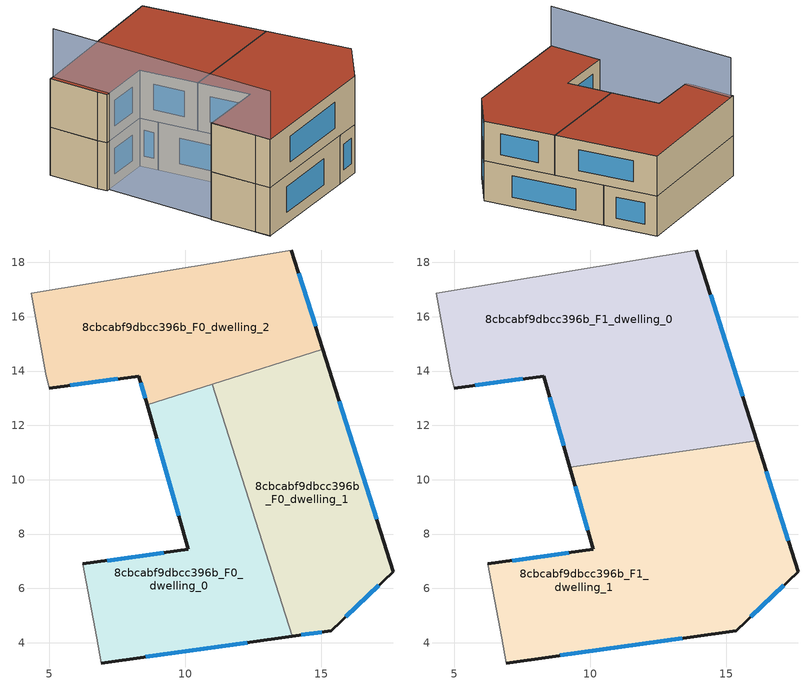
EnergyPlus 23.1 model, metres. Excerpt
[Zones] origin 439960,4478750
8cbcabf9dbcc396b_F0_dwelling_0
 floor ground (EU_floor_Construction): 10.99,13.52 13.92,4.24 6.91,3.26 6.73,4.19 6.22,6.9 10.11,7.44 8.59,12.76 z0
 wall outside (EU_wall_Construction): 6.91,3.26 13.92,4.24 / 8.59,12.76 10.11,7.44 6.22,6.9 z0:3
 wall adiabatic (EU_wall_Construction): 6.22,6.9 6.73,4.19 6.91,3.26 z0:3
 wall to 8cbcabf9dbcc396b_F0_dwelling_1 (EU_wall_Construction): 13.92,4.24 11,13.52 z0:3
 wall to 8cbcabf9dbcc396b_F0_dwelling_2 (EU_wall_Construction): 10.99,13.52 8.59,12.76 z0:3
 window (EU_Window_Construction): 8.55,3.49 12.28,4.01 / 9.2,7.31 7.13,7.03 / 8.95,11.51 9.75,8.68 z0.7:2.3
8cbcabf9dbcc396b_F0_dwelling_1
 floor ground (EU_floor_Construction): 15.06,14.8 17.64,6.62 15.36,4.44 13.92,4.24 10.99,13.52 z0
 wall outside (EU_wall_Construction): 13.92,4.24 15.36,4.44 17.64,6.62 15.06,14.8 z0:3
 wall to 8cbcabf9dbcc396b_F0_dwelling_2 (EU_wall_Construction): 15.06,14.8 11,13.52 z0:3
 window (EU_Window_Construction): 15.9,4.95 17.11,6.11 / 14.26,4.29 15.02,4.4 / 17.04,8.54 15.66,12.89 z0.7:2.3
8cbcabf9dbcc396b_F0_dwelling_2
 floor ground (EU_floor_Construction): 13.9,18.45 15.06,14.8 8.59,12.76 8.29,13.81 4.99,13.36 4.87,13.91 4.34,16.86 z0
 wall outside (EU_wall_Construction): 15.06,14.8 13.9,18.45 / 4.99,13.36 8.29,13.81 8.59,12.76 z0:3
 wall adiabatic (EU_wall_Construction): 13.9,18.45 4.34,16.86 4.87,13.91 4.99,13.36 z0:3
 window (EU_Window_Construction): 14.79,15.66 14.17,17.6 / 8.36,13.57 8.52,13.01 / 5.77,13.47 7.52,13.71 z0.7:2.3
8cbcabf9dbcc396b_F1_dwelling_0
 floor to 8cbcabf9dbcc396b_F0_dwelling_0 (EU_floor_Construction): 10.99,13.52 11.84,10.83 9.24,10.47 z3; 10.99,13.52 9.24,10.47 8.59,12.76 z3
 floor to 8cbcabf9dbcc396b_F0_dwelling_1 (EU_floor_Construction): 15.06,14.8 16.12,11.43 11.84,10.83 10.99,13.52 z3
 floor to 8cbcabf9dbcc396b_F0_dwelling_2 (EU_floor_Construction): 10.99,13.52 8.59,12.76 8.29,13.81 z3; 15.06,14.8 11,13.52 8.29,13.81 z3; 13.9,18.45 15.06,14.8 8.29,13.81 4.99,13.36 4.87,13.91 4.33,16.86 z3
 wall outside (EU_wall_Construction): 16.12,11.43 13.9,18.45 / 4.99,13.36 8.29,13.81 9.24,10.47 z3:6
 wall adiabatic (EU_wall_Construction): 13.9,18.45 4.34,16.86 4.87,13.91 4.99,13.36 z3:6
 wall to 8cbcabf9dbcc396b_F1_dwelling_1 (EU_wall_Construction): 9.24,10.47 16.12,11.43 z3:6
 window (EU_Window_Construction): 15.6,13.08 14.42,16.81 / 8.51,13.03 9.02,11.25 / 5.77,13.47 7.52,13.71 z3.7:5.3
 roof outside (EU_roof_Construction): 16.12,11.43 13.9,18.45 4.34,16.86 4.87,13.91 4.99,13.36 8.29,13.81 9.24,10.47 z6
8cbcabf9dbcc396b_F1_dwelling_1
 floor to 8cbcabf9dbcc396b_F0_dwelling_0 (EU_floor_Construction): 11.84,10.83 13.92,4.24 6.91,3.26 6.73,4.19 6.22,6.9 10.11,7.44 9.24,10.47 z3
 floor to 8cbcabf9dbcc396b_F0_dwelling_1 (EU_floor_Construction): 16.12,11.43 17.64,6.62 15.36,4.44 13.92,4.24 11.84,10.83 z3
 wall outside (EU_wall_Construction): 9.24,10.47 10.11,7.44 6.22,6.9 / 6.91,3.26 15.36,4.44 17.64,6.62 16.12,11.43 z3:6
 wall adiabatic (EU_wall_Construction): 6.22,6.9 6.73,4.19 6.91,3.26 z3:6
 window (EU_Window_Construction): 9.2,7.31 7.13,7.03 / 9.45,9.76 9.91,8.15 / 17.29,7.75 16.48,10.31 / 15.9,4.95 17.11,6.11 / 8.89,3.53 13.38,4.17 z3.7:5.3
 roof outside (EU_roof_Construction): 15.36,4.44 17.64,6.62 16.12,11.43 9.24,10.47 10.11,7.44 6.22,6.9 6.73,4.19 6.91,3.26 z6
shading: 4.61,16.89 6.91,3.26 z0:9
[Building]
EU S2 Campaign: North Axis=0; Terrain=City; Solar Distribution=FullExterior
[Site:Location]
Madrid: Latitude=40.5; Longitude=-3.5; Time Zone=1; Elevation=609
[SizingPeriod:WeatherFileDays]
AnnualSizingPeriod: Begin Month=1; Begin Day of Month=1; End Month=12; End Day of Month=31; Day of Week for Start Day=Monday; Use Weather File Daylight Saving Period=No; Use Weather File Rain and Snow Indicators=No
[MATERIAL]
EU_InternalMass_Material: Roughness=MediumRough; Thickness=0.1; Conductivity=1; Density=1800; Specific Heat=900; Thermal Absorptance=0.9; Solar Absorptance=0.7; Visible Absorptance=0.7
[MATERIAL:NOMASS] Roughness=MediumRough; Thermal Absorptance=0.9; Solar Absorptance=0.7; Visible Absorptance=0.7
Name | Thermal Resistance
EU_wall_NoMass | 0.419739
EU_roof_NoMass | 0.352165
EU_floor_NoMass | 0.608284
[WINDOWMATERIAL:SIMPLEGLAZINGSYSTEM]
EU_Window_SimpleGlazing: UFactor=4.8352; Solar Heat Gain Coefficient=0.85; Visible Transmittance=0.85
[CONSTRUCTION]
EU_wall_Construction: EU_wall_NoMass
EU_roof_Construction: EU_roof_NoMass
EU_floor_Construction: EU_floor_NoMass
EU_Window_Construction: EU_Window_SimpleGlazing
EU_InternalMass_Construction: EU_InternalMass_Material
[ZONE] Type=1; Multiplier=1; Ceiling Height=autocalculate; Floor Area=autocalculate; Part of Total Floor Area=Yes
Name | Volume
8cbcabf9dbcc396b_F0_dwelling_0 | 121.024
8cbcabf9dbcc396b_F1_dwelling_0 | 181.517
8cbcabf9dbcc396b_F0_dwelling_1 | 121.025
8cbcabf9dbcc396b_F1_dwelling_1 | 181.527
8cbcabf9dbcc396b_F0_dwelling_2 | 121.017
[INTERNALMASS] Construction=EU_InternalMass_Construction
Name | Zone or ZoneList | Surface Area
8cbcabf9dbcc396b_F0_dwelling_0_EU_InternalMass | 8cbcabf9dbcc396b_F0_dwelling_0 | 40.3412
8cbcabf9dbcc396b_F0_dwelling_1_EU_InternalMass | 8cbcabf9dbcc396b_F0_dwelling_1 | 40.3413
8cbcabf9dbcc396b_F0_dwelling_2_EU_InternalMass | 8cbcabf9dbcc396b_F0_dwelling_2 | 40.3389
8cbcabf9dbcc396b_F1_dwelling_0_EU_InternalMass | 8cbcabf9dbcc396b_F1_dwelling_0 | 60.5071
8cbcabf9dbcc396b_F1_dwelling_1_EU_InternalMass | 8cbcabf9dbcc396b_F1_dwelling_1 | 60.5092
[OTHEREQUIPMENT] Fuel Type=Electricity; Design Level Calculation Method=Watts/Area; Power per Zone Floor Area=1; Fraction Latent=0; Fraction Radiant=0; Fraction Lost=0; Carbon Dioxide Generation Rate=0; EndUse Subcategory=EU_Step8_InternalGains
Name | Zone or ZoneList or Space or SpaceList | Schedule
EU_Step8_InternalGain_8cbcabf9dbcc396b_F0_dwelling_0_f000 | 8cbcabf9dbcc396b_F0_dwelling_0 | EU_Step8_GainSchedule_8cbcabf9dbcc396b_F0_dwelling_0_f000
EU_Step8_InternalGain_8cbcabf9dbcc396b_F0_dwelling_1_f000 | 8cbcabf9dbcc396b_F0_dwelling_1 | EU_Step8_GainSchedule_8cbcabf9dbcc396b_F0_dwelling_1_f000
EU_Step8_InternalGain_8cbcabf9dbcc396b_F0_dwelling_2_f000 | 8cbcabf9dbcc396b_F0_dwelling_2 | EU_Step8_GainSchedule_8cbcabf9dbcc396b_F0_dwelling_2_f000
EU_Step8_InternalGain_8cbcabf9dbcc396b_F1_dwelling_0_f000 | 8cbcabf9dbcc396b_F1_dwelling_0 | EU_Step8_GainSchedule_8cbcabf9dbcc396b_F1_dwelling_0_f000
EU_Step8_InternalGain_8cbcabf9dbcc396b_F1_dwelling_1_f000 | 8cbcabf9dbcc396b_F1_dwelling_1 | EU_Step8_GainSchedule_8cbcabf9dbcc396b_F1_dwelling_1_f000
[ZONEVENTILATION:DESIGNFLOWRATE] Schedule=EU_AlwaysOn; Design Flow Rate Calculation Method=AirChanges/Hour; Air Changes per Hour=0.703302; Ventilation Type=Natural; Fan Pressure Rise=0; Fan Total Efficiency=1; Constant Term Coefficient=1; Temperature Term Coefficient=0; Velocity Term Coefficient=0; Velocity Squared Term Coefficient=0; Minimum Indoor Temperature=-100; Maximum Indoor Temperature=100; Delta Temperature=-100; Minimum Outdoor Temperature=-100; Maximum Outdoor Temperature=100; Maximum Wind Speed=40
Name | Zone or ZoneList or Space or SpaceList
EU_ConstantAir_8cbcabf9dbcc396b_F0_dwelling_0 | 8cbcabf9dbcc396b_F0_dwelling_0
EU_ConstantAir_8cbcabf9dbcc396b_F0_dwelling_1 | 8cbcabf9dbcc396b_F0_dwelling_1
EU_ConstantAir_8cbcabf9dbcc396b_F0_dwelling_2 | 8cbcabf9dbcc396b_F0_dwelling_2
EU_ConstantAir_8cbcabf9dbcc396b_F1_dwelling_0 | 8cbcabf9dbcc396b_F1_dwelling_0
EU_ConstantAir_8cbcabf9dbcc396b_F1_dwelling_1 | 8cbcabf9dbcc396b_F1_dwelling_1
[HVACTEMPLATE:THERMOSTAT] Constant Heating Setpoint=20; Constant Cooling Setpoint=50
EU_HeatOnly_8cbcabf9dbcc396b_F0_dwelling_0; EU_HeatOnly_8cbcabf9dbcc396b_F0_dwelling_1; EU_HeatOnly_8cbcabf9dbcc396b_F0_dwelling_2; EU_HeatOnly_8cbcabf9dbcc396b_F1_dwelling_0; EU_HeatOnly_8cbcabf9dbcc396b_F1_dwelling_1
[HVACTEMPLATE:ZONE:IDEALLOADSAIRSYSTEM] System Availability Schedule=EU_AlwaysOn; Maximum Heating Supply Air Temperature=50; Minimum Cooling Supply Air Temperature=13; Maximum Heating Supply Air Humidity Ratio=0.0156; Minimum Cooling Supply Air Humidity Ratio=0.0077; Heating Limit=NoLimit; Cooling Limit=NoLimit; Heating Availability Schedule=EU_AlwaysOn; Cooling Availability Schedule=EU_CoolingOff; Dehumidification Control Type=ConstantSensibleHeatRatio; Cooling Sensible Heat Ratio=0.7; Dehumidification Setpoint=60; Humidification Control Type=None; Humidification Setpoint=30; Outdoor Air Method=None; Outdoor Air Flow Rate per Person=0.00944; Outdoor Air Flow Rate per Zone Floor Area=0; Outdoor Air Flow Rate per Zone=0; Demand Controlled Ventilation Type=None; Outdoor Air Economizer Type=NoEconomizer; Heat Recovery Type=None; Sensible Heat Recovery Effectiveness=0.7; Latent Heat Recovery Effectiveness=0.65
Name | Template Thermostat
8cbcabf9dbcc396b_F0_dwelling_0 | EU_HeatOnly_8cbcabf9dbcc396b_F0_dwelling_0
8cbcabf9dbcc396b_F0_dwelling_1 | EU_HeatOnly_8cbcabf9dbcc396b_F0_dwelling_1
8cbcabf9dbcc396b_F0_dwelling_2 | EU_HeatOnly_8cbcabf9dbcc396b_F0_dwelling_2
8cbcabf9dbcc396b_F1_dwelling_0 | EU_HeatOnly_8cbcabf9dbcc396b_F1_dwelling_0
8cbcabf9dbcc396b_F1_dwelling_1 | EU_HeatOnly_8cbcabf9dbcc396b_F1_dwelling_1
[SIZING:ZONE] Zone Cooling Design Supply Air Temperature Input Method=SupplyAirTemperature; Zone Cooling Design Supply Air Temperature=13; Zone Heating Design Supply Air Temperature Input Method=SupplyAirTemperature; Zone Heating Design Supply Air Temperature=50; Zone Cooling Design Supply Air Humidity Ratio=0.008; Zone Heating Design Supply Air Humidity Ratio=0.008; Cooling Design Air Flow Method=DesignDay; Cooling Design Air Flow Rate=0; Cooling Minimum Air Flow per Zone Floor Area=0.000762; Cooling Minimum Air Flow=0; Cooling Minimum Air Flow Fraction=0.2; Heating Design Air Flow Method=DesignDay; Heating Design Air Flow Rate=0; Heating Maximum Air Flow per Zone Floor Area=0.002032; Heating Maximum Air Flow=0.141576; Heating Maximum Air Flow Fraction=0.3; Account for Dedicated Outdoor Air System=No; Dedicated Outdoor Air System Control Strategy=NeutralSupplyAir; Dedicated Outdoor Air Low Setpoint Temperature for Design=autosize; Dedicated Outdoor Air High Setpoint Temperature for Design=autosize; Zone Load Sizing Method=Sensible Load Only No Latent Load; Zone Latent Cooling Design Supply Air Humidity Ratio Input Method=HumidityRatioDifference; Zone Cooling Design Supply Air Humidity Ratio Difference=0.005; Zone Latent Heating Design Supply Air Humidity Ratio Input Method=HumidityRatioDifference; Zone Humidification Design Supply Air Humidity Ratio Difference=0.005
8cbcabf9dbcc396b_F0_dwelling_0; 8cbcabf9dbcc396b_F0_dwelling_1; 8cbcabf9dbcc396b_F0_dwelling_2; 8cbcabf9dbcc396b_F1_dwelling_0; 8cbcabf9dbcc396b_F1_dwelling_1
[SCHEDULE:CONSTANT]
Name | Hourly Value
EU_AlwaysOn | 1
EU_CoolingOff | 0
[SCHEDULE:FILE] Column Number=1; Rows to Skip at Top=0; Number of Hours of Data=8760; Column Separator=Comma; Interpolate to Timestep=No; Minutes per Item=60; Adjust Schedule for Daylight Savings=Yes
Name | File
EU_Step8_GainSchedule_8cbcabf9dbcc396b_F0_dwelling_0_f000 | ../../schedules/8cbcabf9dbcc396b/8cbcabf9dbcc396b_F0_dwelling_0_f000_gain.csv
EU_Step8_GainSchedule_8cbcabf9dbcc396b_F0_dwelling_1_f000 | ../../schedules/8cbcabf9dbcc396b/8cbcabf9dbcc396b_F0_dwelling_1_f000_gain.csv
EU_Step8_GainSchedule_8cbcabf9dbcc396b_F0_dwelling_2_f000 | ../../schedules/8cbcabf9dbcc396b/8cbcabf9dbcc396b_F0_dwelling_2_f000_gain.csv
EU_Step8_GainSchedule_8cbcabf9dbcc396b_F1_dwelling_0_f000 | ../../schedules/8cbcabf9dbcc396b/8cbcabf9dbcc396b_F1_dwelling_0_f000_gain.csv
EU_Step8_GainSchedule_8cbcabf9dbcc396b_F1_dwelling_1_f000 | ../../schedules/8cbcabf9dbcc396b/8cbcabf9dbcc396b_F1_dwelling_1_f000_gain.csv
